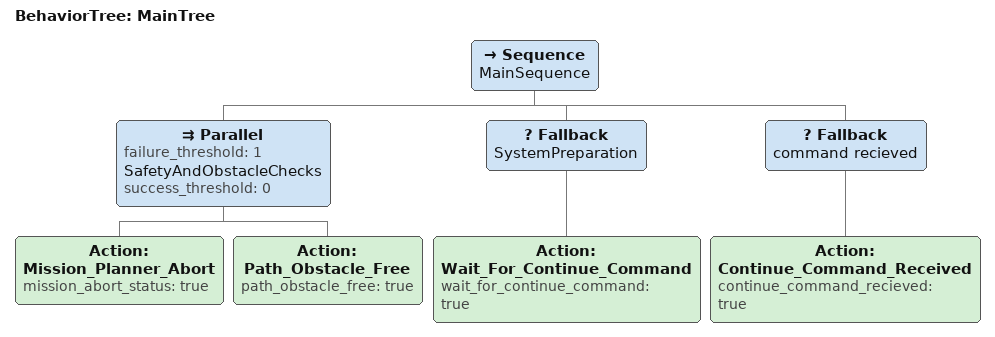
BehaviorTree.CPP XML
<?xml version="1.0"?>
<root main_tree_to_execute="MainTree">
    <BehaviorTree ID="MainTree">
        <Sequence name="MainSequence">

            <Parallel failure_threshold="1" name="SafetyAndObstacleChecks" success_threshold="0">
                <Action ID="Mission_Planner_Abort" mission_abort_status="true"/>
                <Action ID="Path_Obstacle_Free" path_obstacle_free="true"/>
            </Parallel>
            <Fallback name="SystemPreparation">
                <Action ID="Wait_For_Continue_Command" wait_for_continue_command = "true"/>
            </Fallback>

            <Fallback name="command recieved">
                <Action ID="Continue_Command_Received" continue_command_recieved = "true"/>
            </Fallback>

        </Sequence>
    </BehaviorTree>
</root>
